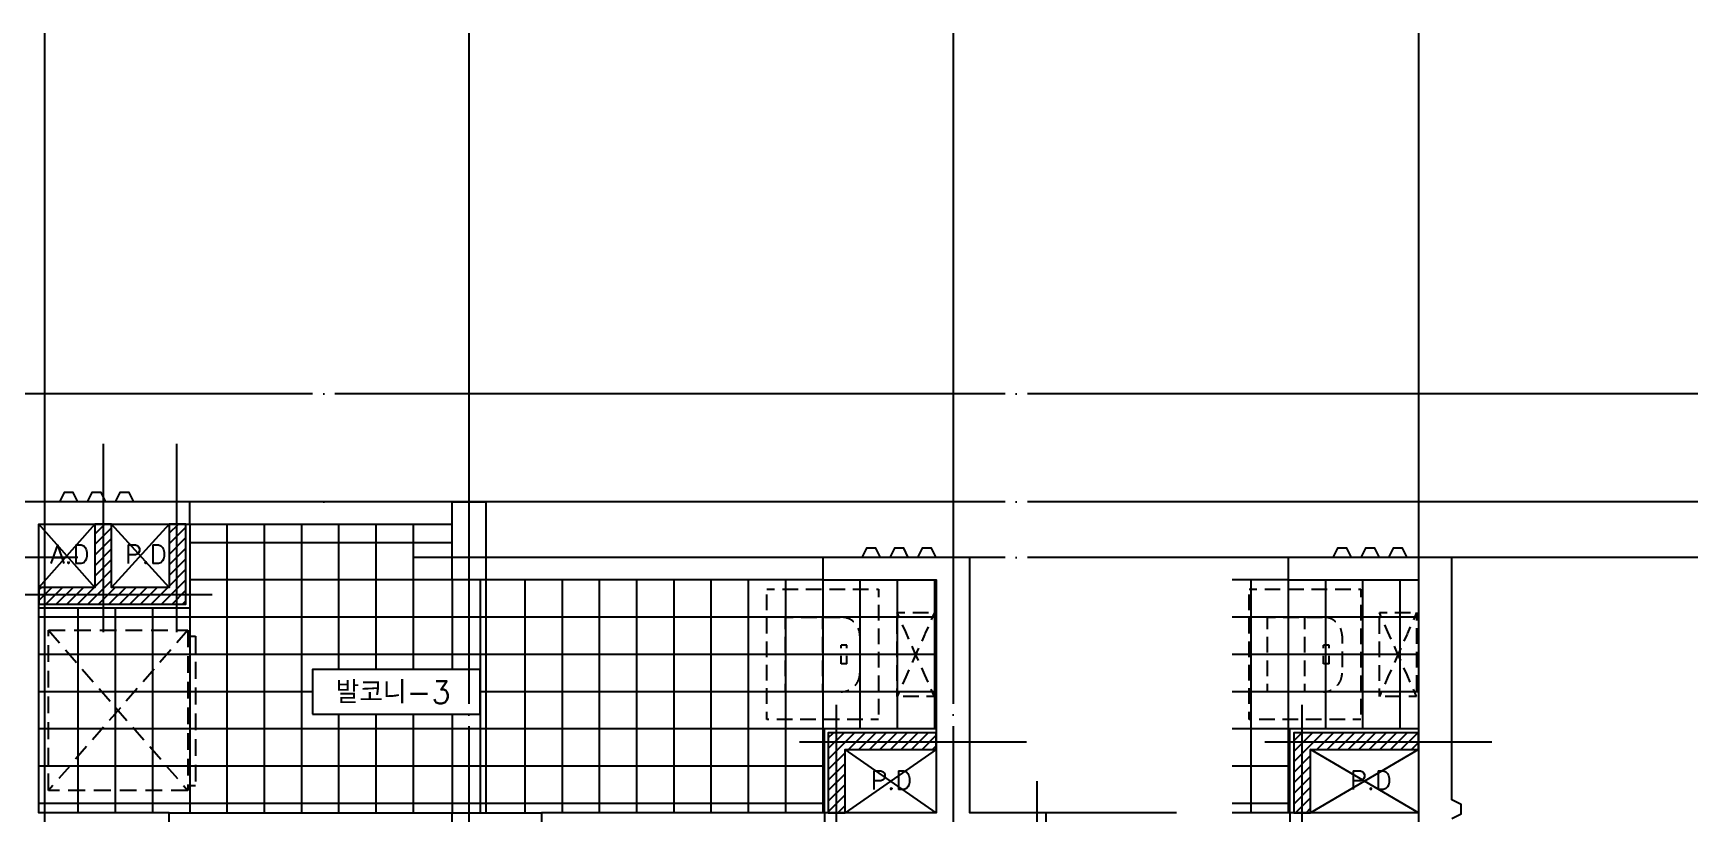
# Model space of a CAD drawing. Extents: x 0 to 40850, y 0 to 28500.
# Drawn here: x 15568 to 24508, y 18142 to 22332 of the extents above; entities that cross this region are included whole.
import ezdxf
from ezdxf.enums import TextEntityAlignment as Align

# ---------------------------------------------------------------- set-up
doc = ezdxf.new("R2010")
doc.units = 0
doc.header["$LTSCALE"] = 60
doc.header["$MEASUREMENT"] = 0
for name, pattern in [('CEN', [62, 60, -1, 0, -1]), ('HID', [2.3, 1.5, -0.8]), ('HIDDEN', [2.1, 0.7, -0.7, 0.7])]:
    doc.linetypes.add(name, pattern=pattern)
for name, color, linetype in [('1', 1, 'CONTINUOUS'), ('2', 2, 'CONTINUOUS'), ('22', 2, 'HIDDEN'), ('3', 3, 'CONTINUOUS'), ('4', 4, 'CONTINUOUS'), ('6', 6, 'CONTINUOUS'), ('7', 7, 'CONTINUOUS'), ('8', 8, 'CONTINUOUS'), ('9', 9, 'CONTINUOUS'), ('CEN', 1, 'CEN'), ('WINDOW', 4, 'CONTINUOUS')]:
    doc.layers.add(name, color=color, linetype=linetype)
doc.styles.add('GHS', font='ROMANS', dxfattribs={"bigfont": 'GHS'})
doc.styles.add('HS', font='simplex', dxfattribs={"bigfont": 'ghs'})
pattern_1 = [(45, (-69770.193, -30669.865), (-28.284271, 28.284271), [])]

msp = doc.modelspace()

# ---------------------------------------------------------------- hatches: boundary and pattern name
at = {"layer": '9'}
h = msp.add_hatch(dxfattribs=at)
h.set_pattern_fill('ANSI31', color=256, scale=40, style=0)
h.set_pattern_definition(pattern_1)
h.paths.add_polyline_path([(15898.3, 19697), (15898.3, 19357), (15598.3, 19357), (15598.3, 19267), (16388.3, 19267), (16388.3, 19697), (16298.3, 19697), (16298.3, 19357), (15988.3, 19357), (15988.3, 19697)])
h = msp.add_hatch(dxfattribs=at)
h.set_pattern_fill('ANSI31', color=256, scale=40, style=0)
h.set_pattern_definition(pattern_1)
h.paths.add_polyline_path([(20208.3, 18487), (20418.3, 18487), (20418.3, 18577), (19838.3, 18577), (19838.3, 18147), (19928.3, 18147), (19928.3, 18487), (20118.3, 18487)])
h = msp.add_hatch(dxfattribs=at)
h.set_pattern_fill('ANSI31', color=256, scale=40, style=0)
h.set_pattern_definition([(45, (-69970.193, -30669.865), (-28.284271, 28.284271), [])])
h.paths.add_polyline_path([(22708.3, 18487), (23008.3, 18487), (23008.3, 18577), (22338.3, 18577), (22338.3, 18147), (22428.3, 18147), (22428.3, 18487), (22618.3, 18487)])

# ---------------------------------------------------------------- linework, layer by layer
at = {"layer": '1'}
for p, q in [((15898.3, 19697), (15598.3, 19357)), ((15898.3, 19357), (15598.3, 19697)), ((16298.3, 19697), (15988.3, 19357)), ((16298.3, 19357), (15988.3, 19697)), ((20418.3, 18487), (19928.3, 18147)), ((20418.3, 18147), (19928.3, 18487)), ((23008.3, 18147), (22428.3, 18487)), ((23008.3, 18487), (22428.3, 18147))]:
    msp.add_line(p, q, dxfattribs=at)
at = {"layer": '2'}
for p, q in [((16408.3, 19697), (16408.3, 19247)), ((15598.3, 19247), (16408.3, 19247)), ((19818.3, 18147), (19818.3, 18597)), ((20418.3, 18597), (19818.3, 18597)), ((22318.3, 18147), (22318.3, 18597)), ((23008.3, 18597), (22318.3, 18597))]:
    msp.add_line(p, q, dxfattribs=at)
msp.add_lwpolyline([(17068.3, 18677), (17968.3, 18677), (17968.3, 18917), (17068.3, 18917)], close=True, dxfattribs=at)
at = {"layer": '22'}
for p, q in [((20408.3, 18772), (20208.3, 19222)), ((20408.3, 19222), (20208.3, 18772)), ((22998.3, 19222), (22798.3, 18772)), ((22998.3, 18772), (22798.3, 19222)), ((19808.3, 18797), (19808.3, 19197)), ((22398.3, 18797), (22398.3, 19197)), ((19938.3, 19047), (19908.3, 19047)), ((19908.3, 18947), (19908.3, 19047)), ((19938.3, 18947), (19938.3, 19047)), ((22498.3, 18947), (22498.3, 19047)), ((22528.3, 19047), (22498.3, 19047)), ((22528.3, 18947), (22528.3, 19047)), ((19938.3, 18947), (19908.3, 18947)), ((22528.3, 18947), (22498.3, 18947))]:
    msp.add_line(p, q, dxfattribs=at)
at = {"layer": '22', "linetype": 'HID'}
for p, q in [((16398.3, 19126.6), (15649.8, 18267)), ((15649.8, 19126.6), (16398.3, 18267)), ((16399.4, 19094.8), (16439.3, 19094.8)), ((16439.3, 19094.8), (16439.3, 18292.5)), ((16439.3, 18292.5), (16399.4, 18292.5))]:
    msp.add_line(p, q, dxfattribs=at)
at = {"layer": '22'}
for points in [[(20108.3, 19347), (20108.3, 18647), (19508.3, 18647), (19508.3, 19347)], [(22698.3, 19347), (22698.3, 18647), (22098.3, 18647), (22098.3, 19347)], [(20408.3, 18772), (20208.3, 18772), (20208.3, 19222), (20408.3, 19222)], [(22998.3, 18772), (22798.3, 18772), (22798.3, 19222), (22998.3, 19222)]]:
    msp.add_lwpolyline(points, close=True, dxfattribs=at)
for points in [[(20008.3, 19097), (20008.3, 18897, -0.414214), (19908.3, 18797), (19608.3, 18797), (19608.3, 19197), (19908.3, 19197, -0.414214)], [(22598.3, 19097), (22598.3, 18897, -0.414214), (22498.3, 18797), (22198.3, 18797), (22198.3, 19197), (22498.3, 19197, -0.414214)]]:
    msp.add_lwpolyline(points, format="xyb", close=True, dxfattribs=at)
at = {"layer": '22', "linetype": 'HID'}
msp.add_lwpolyline([(15649.8, 19126.6), (16398.3, 19126.6), (16398.3, 18267), (15649.8, 18267)], close=True, dxfattribs=at)
at = {"layer": '4'}
for p, q in [((17818.3, 19817), (16408.3, 19817)), ((16408.3, 19697), (17818.3, 19697)), ((19808.3, 19517), (17998.3, 19517)), ((22308.3, 19517), (22008.3, 19517)), ((17968.3, 19397), (17968.3, 18147)), ((17998.3, 19397), (17998.3, 18147)), ((19808.3, 19397), (17998.3, 19397)), ((22308.3, 19397), (22008.3, 19397))]:
    msp.add_line(p, q, dxfattribs=at)
at = {"layer": '6'}
for points in [[(15898.3, 19697), (15898.3, 19357), (15598.3, 19357), (15598.3, 19267), (16388.3, 19267), (16388.3, 19697), (16298.3, 19697), (16298.3, 19357), (15988.3, 19357), (15988.3, 19697)], [(20208.3, 18487), (20208.3, 18487), (20418.3, 18487), (20418.3, 18577), (19838.3, 18577), (19838.3, 18147), (19928.3, 18147), (19928.3, 18487), (20118.3, 18487), (20118.3, 18487)], [(22708.3, 18487), (22708.3, 18487), (23008.3, 18487), (23008.3, 18577), (22338.3, 18577), (22338.3, 18147), (22428.3, 18147), (22428.3, 18487), (22618.3, 18487), (22618.3, 18487)]]:
    msp.add_lwpolyline(points, close=True, dxfattribs=at)
at = {"layer": '7'}
for points in [[(16298.3, 17967), (16298.3, 18147), (15598.3, 18147), (15598.3, 19697), (16408.3, 19697), (16408.3, 19817), (16108.3, 19817), (16083.3, 19867), (16033.3, 19867), (16008.3, 19817), (15958.3, 19817), (15933.3, 19867), (15883.3, 19867), (15858.3, 19817), (15808.3, 19817), (15783.3, 19867), (15733.3, 19867), (15708.3, 19817), (15418.3, 19817)], [(17998.3, 19397), (17818.3, 19397), (17818.3, 19817), (17998.3, 19817), (17998.3, 19397)], [(21008.3, 17967), (21008.3, 18147), (20598.3, 18147), (20598.3, 19517), (20418.3, 19517), (20393.3, 19567), (20343.3, 19567), (20318.3, 19517), (20268.3, 19517), (20243.3, 19567), (20193.3, 19567), (20168.3, 19517), (20118.3, 19517), (20093.3, 19567), (20043.3, 19567), (20018.3, 19517), (19808.3, 19517), (19808.3, 19397), (20418.3, 19397), (20418.3, 18147), (19818.3, 18147), (19818.3, 17967)], [(23188.3, 18117), (23238.3, 18142), (23238.3, 18192), (23188.3, 18217), (23188.3, 19517), (22948.3, 19517), (22923.3, 19567), (22873.3, 19567), (22848.3, 19517), (22798.3, 19517), (22773.3, 19567), (22723.3, 19567), (22698.3, 19517), (22648.3, 19517), (22623.3, 19567), (22573.3, 19567), (22548.3, 19517), (22308.3, 19517), (22308.3, 19397), (23008.3, 19397), (23008.3, 18147), (22318.3, 18147), (22318.3, 17967)], [(17998.3, 17957), (17998.3, 17967), (17998.3, 17957), (17988.3, 17957), (17988.3, 17522), (17998.3, 17512), (17998.3, 17297), (17818.3, 17297), (17818.3, 17512), (17828.3, 17522), (17828.3, 17957), (17818.3, 17957), (17818.3, 18147), (18298.3, 18147), (18298.3, 17967), (17998.3, 17967)]]:
    msp.add_lwpolyline(points, dxfattribs=at)
at = {"layer": '8'}
msp.add_line((15628.3, 22332), (15628.3, 14697), dxfattribs=at)
at = {"layer": '9'}
for p, q in [((16408.3, 19697), (16408.3, 18147)), ((16608.3, 19697), (16608.3, 18147)), ((16808.3, 19697), (16808.3, 18147)), ((17008.3, 19697), (17008.3, 18147)), ((17208.3, 19697), (17208.3, 18917)), ((17408.3, 19697), (17408.3, 18917)), ((17608.3, 19697), (17608.3, 18917)), ((17818.3, 19597), (16408.3, 19597)), ((17818.3, 19397), (16408.3, 19397)), ((17818.3, 19397), (17818.3, 18917)), ((18208.3, 19397), (18208.3, 18147)), ((18408.3, 19397), (18408.3, 18147)), ((18608.3, 19397), (18608.3, 18147)), ((18808.3, 19397), (18808.3, 18147)), ((19008.3, 19397), (19008.3, 18147)), ((19208.3, 19397), (19208.3, 18147)), ((19408.3, 19397), (19408.3, 18147)), ((19608.3, 19397), (19608.3, 18147)), ((19808.3, 19397), (19808.3, 18147)), ((20008.3, 19397), (20008.3, 18597)), ((20208.3, 19397), (20208.3, 18597)), ((20408.3, 19397), (20408.3, 18597)), ((22108.3, 19397), (22108.3, 18147)), ((22308.3, 19397), (22308.3, 18147)), ((22508.3, 19397), (22508.3, 18597)), ((22708.3, 19397), (22708.3, 18597)), ((22908.3, 19397), (22908.3, 18597)), ((15808.3, 19247), (15808.3, 18147)), ((16008.3, 19247), (16008.3, 18147)), ((16208.3, 19247), (16208.3, 18147)), ((20418.3, 19197), (15598.3, 19197)), ((23008.3, 19197), (22008.3, 19197)), ((20418.3, 18997), (15598.3, 18997)), ((23008.3, 18997), (22008.3, 18997)), ((17068.3, 18797), (15598.3, 18797)), ((20418.3, 18797), (17968.3, 18797)), ((23008.3, 18797), (22008.3, 18797)), ((19818.3, 18597), (15598.3, 18597)), ((17208.3, 18677), (17208.3, 18147)), ((17408.3, 18677), (17408.3, 18147)), ((17608.3, 18677), (17608.3, 18147)), ((17818.3, 18677), (17818.3, 18147)), ((22318.3, 18597), (22008.3, 18597)), ((19818.3, 18397), (15598.3, 18397)), ((22318.3, 18397), (22008.3, 18397)), ((19818.3, 18197), (15598.3, 18197)), ((22318.3, 18197), (22008.3, 18197)), ((16298.3, 18147), (17818.3, 18147))]:
    msp.add_line(p, q, dxfattribs=at)
at = {"layer": '9', "color": 9, "linetype": 'CONTINUOUS'}
for p, q in [((19818.3, 18147), (18298.3, 18147)), ((22318.3, 18147), (22008.3, 18147))]:
    msp.add_line(p, q, dxfattribs=at)
at = {"layer": 'CEN'}
for p, q in [((17908.3, 22332), (17908.3, 13227)), ((20508.3, 22332), (20508.3, 6042)), ((23008.3, 22332), (23008.3, 6042)), ((24508.3, 20397), (8868.3, 20397)), ((15943.3, 20127), (15943.3, 19117)), ((16338.3, 20127), (16338.3, 19117)), ((24508.3, 19817), (15008.3, 19817)), ((15808.3, 19517), (12368.3, 19517)), ((24508.3, 19517), (17608.3, 19517)), ((16528.3, 19317), (15308.3, 19317)), ((19883.3, 17717), (19883.3, 18727)), ((22383.3, 17717), (22383.3, 18727)), ((19683.3, 18527), (20903.3, 18527)), ((22183.3, 18527), (23403.3, 18527)), ((20958.3, 18317), (20958.3, 16617))]:
    msp.add_line(p, q, dxfattribs=at)
at = {"layer": 'WINDOW', "color": 9, "linetype": 'CONTINUOUS'}
msp.add_line((21708.3, 18147), (21008.3, 18147), dxfattribs=at)

# ---------------------------------------------------------------- texts
at = {"layer": '3', "style": 'HS'}
for s, p in [('A.D', (15659, 19484.8)), ('P.D', (16061.1, 19484.8))]:
    msp.add_text(s, height=100, dxfattribs=at).set_placement(p)
at = {"layer": '3', "style": 'GHS'}
msp.add_text('발코니-3', height=120, dxfattribs=at).set_placement((17501.1, 18799.4), align=Align.MIDDLE)
at = {"layer": '3', "style": 'HS'}
for p in [(20065, 18271.7), (22641.1, 18271.7)]:
    msp.add_text('P.D', height=100, rotation=360, dxfattribs=at).set_placement(p)

doc.saveas('drawing.dxf')
